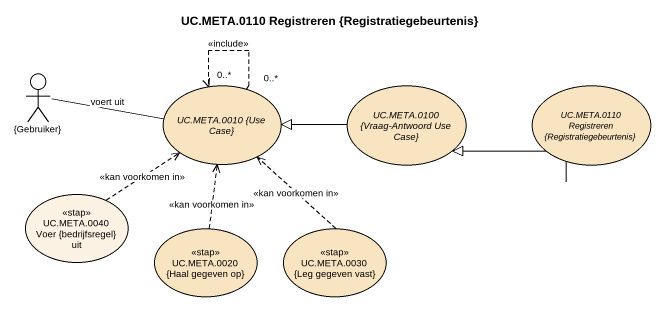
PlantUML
@startuml
title UC.META.0110 Registreren {Registratiegebeurtenis}
actor "{Gebruiker}" as Gebruiker
usecase "UC.META.0010 {Use Case}" as UC_META_0010_Use_Case #F8E4C0
usecase "UC.META.0100 {Vraag-Antwoord Use Case}" as UC_META_0100_Vraag_Antwoord #F8E4C0
usecase "UC.META.0110 Registreren {Registratiegebeurtenis}" as UC_META_0110_Registreren #F8E4C0
usecase "UC.META.0040 Voer {bedrijfsregel} uit" as UC_META_0040_Voer <<stap>> #FCF2E3
usecase "UC.META.0020 {Haal gegeven op}" as UC_META_0020_Haal_gegeven_op <<stap>> #F8E4C0
usecase "UC.META.0030 {Leg gegeven vast}" as UC_META_0030_Leg_gegeven <<stap>> #F8E4C0
Gebruiker -right- UC_META_0010_Use_Case : voert uit
UC_META_0010_Use_Case "0..*" ..> "0..*" UC_META_0010_Use_Case : <<include>>
UC_META_0100_Vraag_Antwoord -left-|> UC_META_0010_Use_Case
UC_META_0110_Registreren -left-|> UC_META_0100_Vraag_Antwoord
UC_META_0040_Voer .up.> UC_META_0010_Use_Case : <<kan voorkomen in>>
UC_META_0020_Haal_gegeven_op .up.> UC_META_0010_Use_Case : <<kan voorkomen in>>
UC_META_0030_Leg_gegeven .up.> UC_META_0010_Use_Case : <<kan voorkomen in>>
@enduml
